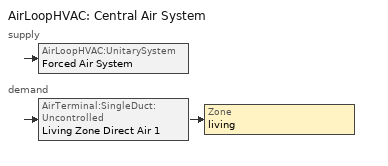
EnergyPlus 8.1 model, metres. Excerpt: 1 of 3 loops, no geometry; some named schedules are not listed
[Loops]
AirLoopHVAC 'Central Air System'
 supply: AirLoopHVAC:UnitarySystem 'Forced Air System'
 demand: AirTerminal:SingleDuct:Uncontrolled 'Living Zone Direct Air 1' > Zone 'living'
[ZoneControl:Thermostat]
living Thermostat: Zone or ZoneList=living; Control Type Schedule=living Thermostat Schedule; Control Object Type 1=ThermostatSetpoint:DualSetpoint; Control Name 1=Living Zone Temperature SP
[ThermostatSetpoint:DualSetpoint]
Living Zone Temperature SP: Heating Setpoint Temperature Schedule=HeatingSetPoint; Cooling Setpoint Temperature Schedule=CoolingSetPoint
[AirTerminal:SingleDuct:Uncontrolled]
Living Zone Direct Air 1: Availability Schedule=Always On Discrete; Maximum Air Flow Rate {m3/s}=AutoSize
[Zone equipment]
living: Living Zone Direct Air 1
[Sizing:Zone]
living: Zone Cooling Design Supply Air Temperature Input Method=SupplyAirTemperature; Zone Cooling Design Supply Air Temperature {C}=14; Zone Heating Design Supply Air Temperature Input Method=SupplyAirTemperature; Zone Heating Design Supply Air Temperature {C}=40; Zone Cooling Design Supply Air Humidity Ratio {kgWater/kgDryAir}=0.0085; Zone Heating Design Supply Air Humidity Ratio {kgWater/kgDryAir}=0.008; Design Specification Outdoor Air Object=Design Specification Outdoor Air 1; Cooling Design Air Flow Method=DesignDay; Cooling Design Air Flow Rate {m3/s}=0; Cooling Minimum Air Flow per Zone Floor Area {m3/s-m2}=0.000762; Cooling Minimum Air Flow {m3/s}=0; Cooling Minimum Air Flow Fraction=0; Heating Design Air Flow Method=DesignDay; Heating Design Air Flow Rate {m3/s}=0; Heating Maximum Air Flow per Zone Floor Area {m3/s-m2}=0.002032; Heating Maximum Air Flow {m3/s}=0.141576; Heating Maximum Air Flow Fraction=0.3; Design Specification Zone Air Distribution Object=living Design Spec Zone Air Dist
[DesignSpecification:ZoneAirDistribution]
living Design Spec Zone Air Dist: Zone Air Distribution Effectiveness in Cooling Mode=1; Zone Air Distribution Effectiveness in Heating Mode=1
[DesignSpecification:OutdoorAir]
Design Specification Outdoor Air 1: Outdoor Air Method=Sum; Outdoor Air Flow per Person {m3/s-person}=0; Outdoor Air Flow per Zone Floor Area {m3/s-m2}=0; Outdoor Air Flow per Zone {m3/s}=0; Outdoor Air Flow Air Changes per Hour {1/hr}=0
[AirLoopHVAC]
Central Air System: Design Supply Air Flow Rate {m3/s}=AutoSize
[Sizing:System]
Central Air System: Type of Load to Size On=Sensible; Design Outdoor Air Flow Rate {m3/s}=Autosize; Minimum System Air Flow Ratio=0.3; Preheat Design Temperature {C}=7; Preheat Design Humidity Ratio {kgWater/kgDryAir}=0.008; Precool Design Temperature {C}=12.8; Precool Design Humidity Ratio {kgWater/kgDryAir}=0.008; Central Cooling Design Supply Air Temperature {C}=12.8; Central Heating Design Supply Air Temperature {C}=16.7; Sizing Option=NonCoincident; 100% Outdoor Air in Cooling=Yes; 100% Outdoor Air in Heating=Yes; Central Cooling Design Supply Air Humidity Ratio {kgWater/kgDryAir}=0.0085; Central Heating Design Supply Air Humidity Ratio {kgWater/kgDryAir}=0.008; Cooling Design Air Flow Method=DesignDay; Cooling Design Air Flow Rate {m3/s}=0; Heating Design Air Flow Method=DesignDay; Heating Design Air Flow Rate {m3/s}=0; System Outdoor Air Method=ZoneSum
[AvailabilityManager:Scheduled]
Central Air System Availability Manager: Schedule=Always On Discrete
[AirLoopHVAC:UnitarySystem]
Forced Air System: Control Type=Load; Controlling Zone or Thermostat Location=living; Dehumidification Control Type=None; Availability Schedule=Always On Discrete; Supply Fan=Supply Fan; Fan Placement=BlowThrough; Supply Air Fan Operating Mode Schedule=SupplyFanOperation 1; Heating Coil=Furnace Heating Coil 1; DX Heating Coil Sizing Ratio=1; Cooling Coil=DX Cooling Coil; Use DOAS DX Cooling Coil=No; DOAS DX Cooling Coil Leaving Minimum Air Temperature {C}=2; Latent Load Control=SensibleOnlyLoadControl; Supply Air Flow Rate Method During Cooling Operation=SupplyAirFlowRate; Supply Air Flow Rate During Cooling Operation {m3/s}=Autosize; Supply Air Flow Rate Method During Heating Operation=SupplyAirFlowRate; Supply Air Flow Rate During Heating Operation {m3/s}=Autosize; Supply Air Flow Rate Method When No Cooling or Heating is Required=SupplyAirFlowRate; Supply Air Flow Rate When No Cooling or Heating is Required {m3/s}=0; Maximum Supply Air Temperature {C}=80; Maximum Outdoor Dry-Bulb Temperature for Supplemental Heater Operation {C}=21; Maximum Cycling Rate {cycles/hr}=2.5; Heat Pump Time Constant {s}=60; Fraction of On-Cycle Power Use=0.01; Heat Pump Fan Delay Time {s}=60; Ancilliary On-Cycle Electric Power {W}=0; Ancilliary Off-Cycle Electric Power {W}=0
[Fan:OnOff]
Supply Fan: Availability Schedule=SupplyFanAvailability 1; Fan Total Efficiency=0.117562; Pressure Rise {Pa}=124.55; Maximum Flow Rate {m3/s}=Autosize; Motor Efficiency=1; Motor In Airstream Fraction=1; Fan Power Ratio Function of Speed Ratio Curve=Fan On Off Power Curve; Fan Efficiency Ratio Function of Speed Ratio Curve=Fan On Off Efficiency Curve
[Coil:Heating:Gas]
Furnace Heating Coil 1: Availability Schedule=HeatingSeasonSchedule; Gas Burner Efficiency=0.78; Nominal Capacity {W}=14653.6; Parasitic Electric Load {W}=0; Parasitic Gas Load {W}=0
[Coil:Cooling:DX:SingleSpeed]
DX Cooling Coil: Availability Schedule=CoolingSeasonSchedule; Gross Rated Total Cooling Capacity {W}=5275.28; Gross Rated Sensible Heat Ratio=0.740403; Gross Rated Cooling COP {W/W}=3.95054; Rated Air Flow Rate {m3/s}=0.273328; Rated Evaporator Fan Power Per Volume Flow Rate {W/(m3/s)}=1059.44; Total Cooling Capacity Function of Temperature Curve=Cool-Cap-fT; Total Cooling Capacity Function of Flow Fraction Curve=Cool-CAP-fFF; Energy Input Ratio Function of Temperature Curve=Cool-EIR-fT; Energy Input Ratio Function of Flow Fraction Curve=Cool-EIR-fFF; Part Load Fraction Correlation Curve=Cool-PLF-fPLR; Nominal Time for Condensate Removal to Begin {s}=1000; Ratio of Initial Moisture Evaporation Rate and Steady State Latent Capacity=1.5; Maximum Cycling Rate {cycles/hr}=3; Latent Capacity Time Constant {s}=45; Condenser Type=AirCooled; Evaporative Condenser Effectiveness=0; Crankcase Heater Capacity {W}=0; Maximum Outdoor Dry-Bulb Temperature for Crankcase Heater Operation {C}=12.7778; Basin Heater Capacity {W/K}=0; Basin Heater Setpoint Temperature {C}=10
[SetpointManager:SingleZone:Reheat]
Setpoint Manager Single Zone Reheat 1: Control Variable=Temperature; Minimum Supply Air Temperature {C}=-99; Maximum Supply Air Temperature {C}=99; Control Zone=living
[EnergyManagementSystem:Sensor]
Name | Output:Variable or Output:Meter Index Key | Output:Variable or Output:Meter
Tout | living | Zone Outdoor Air Drybulb Temperature
Hout |  | Site Outdoor Air Enthalpy
Pbar |  | Site Outdoor Air Barometric Pressure
Tin | living | Zone Mean Air Temperature
TWin | living | Zone Mean Air Humidity Ratio
Wout |  | Site Outdoor Air Humidity Ratio
Vwind |  | Site Wind Speed
WH_sch | AlwaysOn | Schedule Value
Range_sch | RangeHood | Schedule Value
Bath_sch | BathExhaust | Schedule Value
Clothes_dryer_sch | ClothesDryerExhaust | Schedule Value
NVAvail | NatVent | Schedule Value
NVSP | NatVentTemp | Schedule Value
[EnergyManagementSystem:Actuator] Actuated Component Control Type=Air Exchange Flow Rate
Name | Actuated Component Unique | Actuated Component Type
NatVentFlow | Natural Ventilation | Zone Ventilation
InfilFlow | Living Infiltration | Zone Infiltration
[EnergyManagementSystem:Program]
InfiltrationProgram: Set Tdiff = Tin - Tout; Set DeltaT = @Abs Tdiff; Set c = 0.09485194497511452; Set Cs = 0.0740215631280975; Set Cw = 0.1389557645325918; Set n = 0.67; Set sft = 0.5039400176751998; Set Qn = (((c*Cs*(DeltaT^n))^2)+(((c*Cw)*((sft*Vwind)^(2*n)))^2))^0.5; Set Tdiff = Tin - Tout; Set DeltaT = @Abs Tdiff; Set QWH = WH_sch*0.026901004262400004; Set Qrange = Range_sch*0.04719474432000001; Set Qdryer = Clothes_dryer_sch*0.04719474432000001; Set Qbath = Bath_sch*0.04719474432000001; Set QhpwhOut = 0; Set QhpwhIn = 0; Set QductsOut = DuctLeakExhaustFanEquivalent; Set QductsIn = DuctLeakSupplyFanEquivalent; Set Qout = Qrange+Qbath+Qdryer+QhpwhOut+QductsOut; Set Qin = QWH+QhpwhIn+QductsIn; Set Qu = @Abs (Qout - Qin); Set Qb = QWH + @Min Qout Qin; Set faneff_wh = 0.4719474432000001; Set WholeHouseFanPowerOverride= (QWH*300)/faneff_wh; Set faneff_sp = 0.4719474432000001; Set RangeHoodFanPowerOverride = (Qrange*300)/faneff_sp; Set BathExhaustFanPowerOverride = (Qbath*300)/faneff_sp; Set Infilflow = ((Qu^2) + (Qn^2))^0.5; Set Q_acctd_for_elsewhere = QhpwhOut + QhpwhIn + QductsOut + QductsIn; Set InfMechVent = Qb + Infilflow - Q_acctd_for_elsewhere
LocalWindSpeedProgram: Set VwindL = Vwind*0.5599333529724442
NaturalVentilationProgram: Set Tdiff = Tin - Tout; Set DeltaT = @Abs Tdiff; Set Phiout = @RhFnTdbWPb Tout Wout Pbar; Set Hin = @HFnTdbRhPb Tin Phiin Pbar; Set NVArea = 12802.782136319998; Set Cs = 0.00017926040778923255; Set Cw = 0.0002821728237938674; Set MaxNV = 3.3980215910400005; Set MaxHR = 0.0115; Set MaxRH = 0.7; Set SGNV = (NVAvail*NVArea)*((((Cs*DeltaT)+(Cw*(Vwind^2)))^0.5)/1000); If Wout < MaxHR && Phiout < MaxRH && Tin > NVSP; Set NVadj1 = (Tin - NVSP)/(Tin - Tout); Set NVadj2 = @Min NVadj1 1; Set NVadj3 = @Max NVadj2 0; Set NVadj = SGNV*NVadj3; Set NatVentFlow = @Min NVadj MaxNV; Else; Set NatVentFlow = 0; EndIf
[EnergyManagementSystem:OutputVariable] Type of Data in Variable=Averaged; Update Frequency=ZoneTimestep; Units=m3/s
Name | EMS Variable | EMS Program or Subroutine
Zone Infil/MechVent Flow Rate | InfMechVent | InfiltrationProgram
Whole House Fan Vent Flow Rate | QWH | InfiltrationProgram
Range Hood Fan Vent Flow Rate | Qrange | InfiltrationProgram
Bath Exhaust Fan Vent Flow Rate | Qbath | InfiltrationProgram
Clothes Dryer Exhaust Fan Vent Flow Rate | Qdryer | InfiltrationProgram
Local Wind Speed | VwindL | LocalWindSpeedProgram
Zone Natural Ventilation Flow Rate | NatVentFlow | NaturalVentilationProgram
[EnergyManagementSystem:ProgramCallingManager]
AirflowCalculator: BeginTimestepBeforePredictor; InfiltrationProgram; NaturalVentilationProgram; LocalWindSpeedProgram
[Schedule:Compact]
living Thermostat Schedule: Through: 12/31, For: AllDays, Until: 24:00, 4
[Schedule:Day:Interval]
HeatingSetPointSchedule01d; HeatingSetPointSchedule02d; HeatingSetPointSchedule03d; HeatingSetPointSchedule04d; HeatingSetPointSchedule05d; HeatingSetPointSchedule06d; HeatingSetPointSchedule07d; HeatingSetPointSchedule09d; HeatingSetPointSchedule10d; HeatingSetPointSchedule11d; HeatingSetPointSchedule12d; HeatingSetPointScheduleSummer; HeatingSetPointScheduleWinter: No, 01:00, 21.6667, 02:00, 21.6667, 03:00, 21.6667, 04:00, 21.6667, 05:00, 21.6667, 06:00, 21.6667, 07:00, 21.6667, 08:00, 21.6667, 09:00, 21.6667, 10:00, 21.6667, 11:00, 21.6667, 12:00, 21.6667, 13:00, 21.6667, 14:00, 21.6667, 15:00, 21.6667, 16:00, 21.6667, 17:00, 21.6667, 18:00, 21.6667, 19:00, 21.6667, 20:00, 21.6667, 21:00, 21.6667, 22:00, 21.6667, 23:00, 21.6667, 24:00, 21.6667
HeatingSetPointSchedule08d: No, 01:00, -1000, 02:00, -1000, 03:00, -1000, 04:00, -1000, 05:00, -1000, 06:00, -1000, 07:00, -1000, 08:00, -1000, 09:00, -1000, 10:00, -1000, 11:00, -1000, 12:00, -1000, 13:00, -1000, 14:00, -1000, 15:00, -1000, 16:00, -1000, 17:00, -1000, 18:00, -1000, 19:00, -1000, 20:00, -1000, 21:00, -1000, 22:00, -1000, 23:00, -1000, 24:00, -1000
Schedule Day 214; Schedule Day 215; Schedule Day 212; Schedule Day 213: No, 24:00, 0
CoolingSetPointSchedule01d; CoolingSetPointSchedule02d; CoolingSetPointSchedule03d; CoolingSetPointSchedule04d; CoolingSetPointSchedule05d; CoolingSetPointSchedule10d; CoolingSetPointSchedule11d; CoolingSetPointSchedule12d: No, 01:00, 1000, 02:00, 1000, 03:00, 1000, 04:00, 1000, 05:00, 1000, 06:00, 1000, 07:00, 1000, 08:00, 1000, 09:00, 1000, 10:00, 1000, 11:00, 1000, 12:00, 1000, 13:00, 1000, 14:00, 1000, 15:00, 1000, 16:00, 1000, 17:00, 1000, 18:00, 1000, 19:00, 1000, 20:00, 1000, 21:00, 1000, 22:00, 1000, 23:00, 1000, 24:00, 1000
CoolingSetPointSchedule06d; CoolingSetPointSchedule07d; CoolingSetPointSchedule08d; CoolingSetPointSchedule09d; CoolingSetPointScheduleSummer; CoolingSetPointScheduleWinter: No, 01:00, 24.4444, 02:00, 24.4444, 03:00, 24.4444, 04:00, 24.4444, 05:00, 24.4444, 06:00, 24.4444, 07:00, 24.4444, 08:00, 24.4444, 09:00, 24.4444, 10:00, 24.4444, 11:00, 24.4444, 12:00, 24.4444, 13:00, 24.4444, 14:00, 24.4444, 15:00, 24.4444, 16:00, 24.4444, 17:00, 24.4444, 18:00, 24.4444, 19:00, 24.4444, 20:00, 24.4444, 21:00, 24.4444, 22:00, 24.4444, 23:00, 24.4444, 24:00, 24.4444
CoolingSeasonSchedule01d; CoolingSeasonSchedule02d; CoolingSeasonSchedule03d; CoolingSeasonSchedule04d; CoolingSeasonSchedule05d; CoolingSeasonSchedule10d; CoolingSeasonSchedule11d; CoolingSeasonSchedule12d; CoolingSeasonScheduleWinter; HeatingSeasonSchedule08d: No, 01:00, 0, 02:00, 0, 03:00, 0, 04:00, 0, 05:00, 0, 06:00, 0, 07:00, 0, 08:00, 0, 09:00, 0, 10:00, 0, 11:00, 0, 12:00, 0, 13:00, 0, 14:00, 0, 15:00, 0, 16:00, 0, 17:00, 0, 18:00, 0, 19:00, 0, 20:00, 0, 21:00, 0, 22:00, 0, 23:00, 0, 24:00, 0
CoolingSeasonSchedule06d; CoolingSeasonSchedule07d; CoolingSeasonSchedule08d; CoolingSeasonSchedule09d; CoolingSeasonScheduleSummer; HeatingSeasonSchedule01d; HeatingSeasonSchedule02d; HeatingSeasonSchedule03d; HeatingSeasonSchedule04d; HeatingSeasonSchedule05d; HeatingSeasonSchedule06d; HeatingSeasonSchedule07d; HeatingSeasonSchedule09d; HeatingSeasonSchedule10d; HeatingSeasonSchedule11d; HeatingSeasonSchedule12d; HeatingSeasonScheduleSummer; HeatingSeasonScheduleWinter: No, 01:00, 1, 02:00, 1, 03:00, 1, 04:00, 1, 05:00, 1, 06:00, 1, 07:00, 1, 08:00, 1, 09:00, 1, 10:00, 1, 11:00, 1, 12:00, 1, 13:00, 1, 14:00, 1, 15:00, 1, 16:00, 1, 17:00, 1, 18:00, 1, 19:00, 1, 20:00, 1, 21:00, 1, 22:00, 1, 23:00, 1, 24:00, 1
[Schedule:Week:Daily]
Schedule:Week:Daily {c016dafd-a70f-4573-b52d-7df41000d4ab}: HeatingSetPointSchedule01d, HeatingSetPointSchedule01d, HeatingSetPointSchedule01d, HeatingSetPointSchedule01d, HeatingSetPointSchedule01d, HeatingSetPointSchedule01d, HeatingSetPointSchedule01d, Schedule Day 214, HeatingSetPointScheduleSummer, HeatingSetPointScheduleWinter, Schedule Day 214, Schedule Day 214
Schedule:Week:Daily {2252a170-c6c9-49d1-af8b-029758263624}: HeatingSetPointSchedule01d, HeatingSetPointSchedule01d, HeatingSetPointSchedule01d, HeatingSetPointSchedule02d, HeatingSetPointSchedule02d, HeatingSetPointSchedule02d, HeatingSetPointSchedule02d, Schedule Day 214, HeatingSetPointScheduleSummer, HeatingSetPointScheduleWinter, Schedule Day 214, Schedule Day 214
Schedule:Week:Daily {397c413b-d8da-4050-b058-ce4b36eece34}: HeatingSetPointSchedule02d, HeatingSetPointSchedule02d, HeatingSetPointSchedule02d, HeatingSetPointSchedule02d, HeatingSetPointSchedule02d, HeatingSetPointSchedule02d, HeatingSetPointSchedule02d, Schedule Day 214, HeatingSetPointScheduleSummer, HeatingSetPointScheduleWinter, Schedule Day 214, Schedule Day 214
Schedule:Week:Daily {83b782bf-662b-4e77-a6c0-6bbc4a43caee}: HeatingSetPointSchedule02d, HeatingSetPointSchedule02d, HeatingSetPointSchedule02d, HeatingSetPointSchedule03d, HeatingSetPointSchedule03d, HeatingSetPointSchedule03d, HeatingSetPointSchedule03d, Schedule Day 214, HeatingSetPointScheduleSummer, HeatingSetPointScheduleWinter, Schedule Day 214, Schedule Day 214
Schedule:Week:Daily {4bc200de-f19e-4f74-a14f-22c7f6da088f}: HeatingSetPointSchedule03d, HeatingSetPointSchedule03d, HeatingSetPointSchedule03d, HeatingSetPointSchedule03d, HeatingSetPointSchedule03d, HeatingSetPointSchedule03d, HeatingSetPointSchedule03d, Schedule Day 214, HeatingSetPointScheduleSummer, HeatingSetPointScheduleWinter, Schedule Day 214, Schedule Day 214
Schedule:Week:Daily {1ef13940-1d96-4af2-925d-36a834e94066}: HeatingSetPointSchedule03d, HeatingSetPointSchedule03d, HeatingSetPointSchedule03d, HeatingSetPointSchedule03d, HeatingSetPointSchedule03d, HeatingSetPointSchedule03d, HeatingSetPointSchedule04d, Schedule Day 214, HeatingSetPointScheduleSummer, HeatingSetPointScheduleWinter, Schedule Day 214, Schedule Day 214
Schedule:Week:Daily {593d8747-83b9-4aac-9444-f4b991e29900}: HeatingSetPointSchedule04d, HeatingSetPointSchedule04d, HeatingSetPointSchedule04d, HeatingSetPointSchedule04d, HeatingSetPointSchedule04d, HeatingSetPointSchedule04d, HeatingSetPointSchedule04d, Schedule Day 214, HeatingSetPointScheduleSummer, HeatingSetPointScheduleWinter, Schedule Day 214, Schedule Day 214
Schedule:Week:Daily {a8cbc29a-d60f-4d1d-926d-8bfdd28d7f38}: HeatingSetPointSchedule04d, HeatingSetPointSchedule05d, HeatingSetPointSchedule05d, HeatingSetPointSchedule05d, HeatingSetPointSchedule05d, HeatingSetPointSchedule05d, HeatingSetPointSchedule05d, Schedule Day 214, HeatingSetPointScheduleSummer, HeatingSetPointScheduleWinter, Schedule Day 214, Schedule Day 214
Schedule:Week:Daily {8a61c863-3369-4584-81df-eda3d6c813ed}: HeatingSetPointSchedule05d, HeatingSetPointSchedule05d, HeatingSetPointSchedule05d, HeatingSetPointSchedule05d, HeatingSetPointSchedule05d, HeatingSetPointSchedule05d, HeatingSetPointSchedule05d, Schedule Day 214, HeatingSetPointScheduleSummer, HeatingSetPointScheduleWinter, Schedule Day 214, Schedule Day 214
Schedule:Week:Daily {e4dbdb33-4737-44dd-956c-8e734c23acc9}: HeatingSetPointSchedule05d, HeatingSetPointSchedule05d, HeatingSetPointSchedule05d, HeatingSetPointSchedule05d, HeatingSetPointSchedule06d, HeatingSetPointSchedule06d, HeatingSetPointSchedule06d, Schedule Day 214, HeatingSetPointScheduleSummer, HeatingSetPointScheduleWinter, Schedule Day 214, Schedule Day 214
Schedule:Week:Daily {97aac93c-9f6d-4e7f-b250-2f42f454220d}: HeatingSetPointSchedule06d, HeatingSetPointSchedule06d, HeatingSetPointSchedule06d, HeatingSetPointSchedule06d, HeatingSetPointSchedule06d, HeatingSetPointSchedule06d, HeatingSetPointSchedule06d, Schedule Day 214, HeatingSetPointScheduleSummer, HeatingSetPointScheduleWinter, Schedule Day 214, Schedule Day 214
Schedule:Week:Daily {eed13747-ff15-46af-b7b4-f56a02c89772}: HeatingSetPointSchedule06d, HeatingSetPointSchedule06d, HeatingSetPointSchedule06d, HeatingSetPointSchedule06d, HeatingSetPointSchedule06d, HeatingSetPointSchedule06d, HeatingSetPointSchedule07d, Schedule Day 214, HeatingSetPointScheduleSummer, HeatingSetPointScheduleWinter, Schedule Day 214, Schedule Day 214
Schedule:Week:Daily {7e5ebacc-0967-4724-8564-98ee06ef206b}: HeatingSetPointSchedule07d, HeatingSetPointSchedule07d, HeatingSetPointSchedule07d, HeatingSetPointSchedule07d, HeatingSetPointSchedule07d, HeatingSetPointSchedule07d, HeatingSetPointSchedule07d, Schedule Day 214, HeatingSetPointScheduleSummer, HeatingSetPointScheduleWinter, Schedule Day 214, Schedule Day 214
Schedule:Week:Daily {fb625b55-6ce1-4aee-9728-06dfe66db40b}: HeatingSetPointSchedule07d, HeatingSetPointSchedule07d, HeatingSetPointSchedule08d, HeatingSetPointSchedule08d, HeatingSetPointSchedule08d, HeatingSetPointSchedule08d, HeatingSetPointSchedule08d, Schedule Day 214, HeatingSetPointScheduleSummer, HeatingSetPointScheduleWinter, Schedule Day 214, Schedule Day 214
Schedule:Week:Daily {0d31de0d-3518-4276-a408-73e0c2b103ed}: HeatingSetPointSchedule08d, HeatingSetPointSchedule08d, HeatingSetPointSchedule08d, HeatingSetPointSchedule08d, HeatingSetPointSchedule08d, HeatingSetPointSchedule08d, HeatingSetPointSchedule08d, Schedule Day 214, HeatingSetPointScheduleSummer, HeatingSetPointScheduleWinter, Schedule Day 214, Schedule Day 214
Schedule:Week:Daily {17056871-7b97-4e8e-a9db-2dc8b9f09e24}: HeatingSetPointSchedule08d, HeatingSetPointSchedule08d, HeatingSetPointSchedule08d, HeatingSetPointSchedule08d, HeatingSetPointSchedule08d, HeatingSetPointSchedule09d, HeatingSetPointSchedule09d, Schedule Day 214, HeatingSetPointScheduleSummer, HeatingSetPointScheduleWinter, Schedule Day 214, Schedule Day 214
Schedule:Week:Daily {79459a03-47fd-4e3d-951d-e30f8a5283c5}: HeatingSetPointSchedule09d, HeatingSetPointSchedule09d, HeatingSetPointSchedule09d, HeatingSetPointSchedule09d, HeatingSetPointSchedule09d, HeatingSetPointSchedule09d, HeatingSetPointSchedule09d, Schedule Day 214, HeatingSetPointScheduleSummer, HeatingSetPointScheduleWinter, Schedule Day 214, Schedule Day 214
Schedule:Week:Daily {3a752fb5-cd16-4809-8f09-2f9096d3e5b1}: HeatingSetPointSchedule10d, HeatingSetPointSchedule10d, HeatingSetPointSchedule10d, HeatingSetPointSchedule10d, HeatingSetPointSchedule10d, HeatingSetPointSchedule10d, HeatingSetPointSchedule10d, Schedule Day 214, HeatingSetPointScheduleSummer, HeatingSetPointScheduleWinter, Schedule Day 214, Schedule Day 214
Schedule:Week:Daily {8cf5b444-3aef-4f64-90f2-02e3e59e38d1}: HeatingSetPointSchedule10d, HeatingSetPointSchedule10d, HeatingSetPointSchedule10d, HeatingSetPointSchedule11d, HeatingSetPointSchedule11d, HeatingSetPointSchedule11d, HeatingSetPointSchedule11d, Schedule Day 214, HeatingSetPointScheduleSummer, HeatingSetPointScheduleWinter, Schedule Day 214, Schedule Day 214
Schedule:Week:Daily {0c0a81c9-a35f-43d9-9cb3-c4b4013fa1d0}: HeatingSetPointSchedule11d, HeatingSetPointSchedule11d, HeatingSetPointSchedule11d, HeatingSetPointSchedule11d, HeatingSetPointSchedule11d, HeatingSetPointSchedule11d, HeatingSetPointSchedule11d, Schedule Day 214, HeatingSetPointScheduleSummer, HeatingSetPointScheduleWinter, Schedule Day 214, Schedule Day 214
Schedule:Week:Daily {bfb6f872-6eda-48e4-a0b1-69efda92b6fb}: HeatingSetPointSchedule11d, HeatingSetPointSchedule11d, HeatingSetPointSchedule11d, HeatingSetPointSchedule11d, HeatingSetPointSchedule11d, HeatingSetPointSchedule12d, HeatingSetPointSchedule12d, Schedule Day 214, HeatingSetPointScheduleSummer, HeatingSetPointScheduleWinter, Schedule Day 214, Schedule Day 214
Schedule:Week:Daily {32444e0e-99c0-4756-a304-adefb370762f}: HeatingSetPointSchedule12d, HeatingSetPointSchedule12d, HeatingSetPointSchedule12d, HeatingSetPointSchedule12d, HeatingSetPointSchedule12d, HeatingSetPointSchedule12d, HeatingSetPointSchedule12d, Schedule Day 214, HeatingSetPointScheduleSummer, HeatingSetPointScheduleWinter, Schedule Day 214, Schedule Day 214
Schedule:Week:Daily {c2704b9c-1978-4557-aba2-77bb724ab918}: CoolingSetPointSchedule01d, CoolingSetPointSchedule01d, CoolingSetPointSchedule01d, CoolingSetPointSchedule01d, CoolingSetPointSchedule01d, CoolingSetPointSchedule01d, CoolingSetPointSchedule01d, Schedule Day 215, CoolingSetPointScheduleSummer, CoolingSetPointScheduleWinter, Schedule Day 215, Schedule Day 215
Schedule:Week:Daily {a9b72102-11ec-405e-8c10-188ef43b9934}: CoolingSetPointSchedule01d, CoolingSetPointSchedule01d, CoolingSetPointSchedule01d, CoolingSetPointSchedule02d, CoolingSetPointSchedule02d, CoolingSetPointSchedule02d, CoolingSetPointSchedule02d, Schedule Day 215, CoolingSetPointScheduleSummer, CoolingSetPointScheduleWinter, Schedule Day 215, Schedule Day 215
Schedule:Week:Daily {d81de3b9-f55d-49cd-92b1-5ddb9d6fc441}: CoolingSetPointSchedule02d, CoolingSetPointSchedule02d, CoolingSetPointSchedule02d, CoolingSetPointSchedule02d, CoolingSetPointSchedule02d, CoolingSetPointSchedule02d, CoolingSetPointSchedule02d, Schedule Day 215, CoolingSetPointScheduleSummer, CoolingSetPointScheduleWinter, Schedule Day 215, Schedule Day 215
Schedule:Week:Daily {535fa9c4-3c1b-4224-a8d8-f564d9b6d1ca}: CoolingSetPointSchedule02d, CoolingSetPointSchedule02d, CoolingSetPointSchedule02d, CoolingSetPointSchedule03d, CoolingSetPointSchedule03d, CoolingSetPointSchedule03d, CoolingSetPointSchedule03d, Schedule Day 215, CoolingSetPointScheduleSummer, CoolingSetPointScheduleWinter, Schedule Day 215, Schedule Day 215
Schedule:Week:Daily {cd455d0a-6ce5-490d-805c-4d636771da51}: CoolingSetPointSchedule03d, CoolingSetPointSchedule03d, CoolingSetPointSchedule03d, CoolingSetPointSchedule03d, CoolingSetPointSchedule03d, CoolingSetPointSchedule03d, CoolingSetPointSchedule03d, Schedule Day 215, CoolingSetPointScheduleSummer, CoolingSetPointScheduleWinter, Schedule Day 215, Schedule Day 215
Schedule:Week:Daily {1c66af13-4fc8-4f32-83dd-9663834079e2}: CoolingSetPointSchedule03d, CoolingSetPointSchedule03d, CoolingSetPointSchedule03d, CoolingSetPointSchedule03d, CoolingSetPointSchedule03d, CoolingSetPointSchedule03d, CoolingSetPointSchedule04d, Schedule Day 215, CoolingSetPointScheduleSummer, CoolingSetPointScheduleWinter, Schedule Day 215, Schedule Day 215
Schedule:Week:Daily {ac067cfb-2b83-49b9-a7b2-b06c265a4560}: CoolingSetPointSchedule04d, CoolingSetPointSchedule04d, CoolingSetPointSchedule04d, CoolingSetPointSchedule04d, CoolingSetPointSchedule04d, CoolingSetPointSchedule04d, CoolingSetPointSchedule04d, Schedule Day 215, CoolingSetPointScheduleSummer, CoolingSetPointScheduleWinter, Schedule Day 215, Schedule Day 215
Schedule:Week:Daily {f5762994-70cc-4675-87e0-a23eb0e14262}: CoolingSetPointSchedule04d, CoolingSetPointSchedule05d, CoolingSetPointSchedule05d, CoolingSetPointSchedule05d, CoolingSetPointSchedule05d, CoolingSetPointSchedule05d, CoolingSetPointSchedule05d, Schedule Day 215, CoolingSetPointScheduleSummer, CoolingSetPointScheduleWinter, Schedule Day 215, Schedule Day 215
Schedule:Week:Daily {c635bc2a-0cc1-4ee3-adcc-b4d515df8cfb}: CoolingSetPointSchedule05d, CoolingSetPointSchedule05d, CoolingSetPointSchedule05d, CoolingSetPointSchedule05d, CoolingSetPointSchedule05d, CoolingSetPointSchedule05d, CoolingSetPointSchedule05d, Schedule Day 215, CoolingSetPointScheduleSummer, CoolingSetPointScheduleWinter, Schedule Day 215, Schedule Day 215
Schedule:Week:Daily {1d39acd2-1517-4e0e-8648-da8a91d08229}: CoolingSetPointSchedule05d, CoolingSetPointSchedule05d, CoolingSetPointSchedule05d, CoolingSetPointSchedule05d, CoolingSetPointSchedule06d, CoolingSetPointSchedule06d, CoolingSetPointSchedule06d, Schedule Day 215, CoolingSetPointScheduleSummer, CoolingSetPointScheduleWinter, Schedule Day 215, Schedule Day 215
Schedule:Week:Daily {217f1158-7caa-4d98-9f10-fe55a1633259}: CoolingSetPointSchedule06d, CoolingSetPointSchedule06d, CoolingSetPointSchedule06d, CoolingSetPointSchedule06d, CoolingSetPointSchedule06d, CoolingSetPointSchedule06d, CoolingSetPointSchedule06d, Schedule Day 215, CoolingSetPointScheduleSummer, CoolingSetPointScheduleWinter, Schedule Day 215, Schedule Day 215
Schedule:Week:Daily {65eb1113-c5f2-47c2-81aa-e368e5abaf56}: CoolingSetPointSchedule06d, CoolingSetPointSchedule06d, CoolingSetPointSchedule06d, CoolingSetPointSchedule06d, CoolingSetPointSchedule06d, CoolingSetPointSchedule06d, CoolingSetPointSchedule07d, Schedule Day 215, CoolingSetPointScheduleSummer, CoolingSetPointScheduleWinter, Schedule Day 215, Schedule Day 215
Schedule:Week:Daily {8879ad23-5cbb-4766-a861-8f3f1cd6b584}: CoolingSetPointSchedule07d, CoolingSetPointSchedule07d, CoolingSetPointSchedule07d, CoolingSetPointSchedule07d, CoolingSetPointSchedule07d, CoolingSetPointSchedule07d, CoolingSetPointSchedule07d, Schedule Day 215, CoolingSetPointScheduleSummer, CoolingSetPointScheduleWinter, Schedule Day 215, Schedule Day 215
Schedule:Week:Daily {52bfac39-d8ec-408b-9730-995e68614700}: CoolingSetPointSchedule07d, CoolingSetPointSchedule07d, CoolingSetPointSchedule08d, CoolingSetPointSchedule08d, CoolingSetPointSchedule08d, CoolingSetPointSchedule08d, CoolingSetPointSchedule08d, Schedule Day 215, CoolingSetPointScheduleSummer, CoolingSetPointScheduleWinter, Schedule Day 215, Schedule Day 215
Schedule:Week:Daily {5702bd31-8e1d-4259-a42c-d369b7bbe634}: CoolingSetPointSchedule08d, CoolingSetPointSchedule08d, CoolingSetPointSchedule08d, CoolingSetPointSchedule08d, CoolingSetPointSchedule08d, CoolingSetPointSchedule08d, CoolingSetPointSchedule08d, Schedule Day 215, CoolingSetPointScheduleSummer, CoolingSetPointScheduleWinter, Schedule Day 215, Schedule Day 215
Schedule:Week:Daily {facf19ff-e0fb-410b-9161-0b0eae577f8f}: CoolingSetPointSchedule08d, CoolingSetPointSchedule08d, CoolingSetPointSchedule08d, CoolingSetPointSchedule08d, CoolingSetPointSchedule08d, CoolingSetPointSchedule09d, CoolingSetPointSchedule09d, Schedule Day 215, CoolingSetPointScheduleSummer, CoolingSetPointScheduleWinter, Schedule Day 215, Schedule Day 215
Schedule:Week:Daily {1be81eaa-5a43-40a2-8d4b-b2816ad32613}: CoolingSetPointSchedule09d, CoolingSetPointSchedule09d, CoolingSetPointSchedule09d, CoolingSetPointSchedule09d, CoolingSetPointSchedule09d, CoolingSetPointSchedule09d, CoolingSetPointSchedule09d, Schedule Day 215, CoolingSetPointScheduleSummer, CoolingSetPointScheduleWinter, Schedule Day 215, Schedule Day 215
Schedule:Week:Daily {0117c332-2cdf-4850-b186-2cc265bf1c41}: CoolingSetPointSchedule10d, CoolingSetPointSchedule10d, CoolingSetPointSchedule10d, CoolingSetPointSchedule10d, CoolingSetPointSchedule10d, CoolingSetPointSchedule10d, CoolingSetPointSchedule10d, Schedule Day 215, CoolingSetPointScheduleSummer, CoolingSetPointScheduleWinter, Schedule Day 215, Schedule Day 215
Schedule:Week:Daily {478bb0d7-afa6-4983-9815-d49fce4eda89}: CoolingSetPointSchedule10d, CoolingSetPointSchedule10d, CoolingSetPointSchedule10d, CoolingSetPointSchedule11d, CoolingSetPointSchedule11d, CoolingSetPointSchedule11d, CoolingSetPointSchedule11d, Schedule Day 215, CoolingSetPointScheduleSummer, CoolingSetPointScheduleWinter, Schedule Day 215, Schedule Day 215
Schedule:Week:Daily {8e36728f-5bd9-4048-9c1a-b43e7bb59f7f}: CoolingSetPointSchedule11d, CoolingSetPointSchedule11d, CoolingSetPointSchedule11d, CoolingSetPointSchedule11d, CoolingSetPointSchedule11d, CoolingSetPointSchedule11d, CoolingSetPointSchedule11d, Schedule Day 215, CoolingSetPointScheduleSummer, CoolingSetPointScheduleWinter, Schedule Day 215, Schedule Day 215
Schedule:Week:Daily {d58998ea-7913-4559-9da5-2a4743832f5b}: CoolingSetPointSchedule11d, CoolingSetPointSchedule11d, CoolingSetPointSchedule11d, CoolingSetPointSchedule11d, CoolingSetPointSchedule11d, CoolingSetPointSchedule12d, CoolingSetPointSchedule12d, Schedule Day 215, CoolingSetPointScheduleSummer, CoolingSetPointScheduleWinter, Schedule Day 215, Schedule Day 215
Schedule:Week:Daily {0a22c3c6-0b7c-4e1c-b61f-129f38eebfe8}: CoolingSetPointSchedule12d, CoolingSetPointSchedule12d, CoolingSetPointSchedule12d, CoolingSetPointSchedule12d, CoolingSetPointSchedule12d, CoolingSetPointSchedule12d, CoolingSetPointSchedule12d, Schedule Day 215, CoolingSetPointScheduleSummer, CoolingSetPointScheduleWinter, Schedule Day 215, Schedule Day 215
Schedule:Week:Daily {762d4cdf-6dbd-4570-b52b-8476c8a023f8}: CoolingSeasonSchedule01d, CoolingSeasonSchedule01d, CoolingSeasonSchedule01d, CoolingSeasonSchedule01d, CoolingSeasonSchedule01d, CoolingSeasonSchedule01d, CoolingSeasonSchedule01d, Schedule Day 213, CoolingSeasonScheduleSummer, CoolingSeasonScheduleWinter, Schedule Day 213, Schedule Day 213
Schedule:Week:Daily {3aa87d63-261f-4338-a2bf-fa7d3068b735}: CoolingSeasonSchedule01d, CoolingSeasonSchedule01d, CoolingSeasonSchedule01d, CoolingSeasonSchedule02d, CoolingSeasonSchedule02d, CoolingSeasonSchedule02d, CoolingSeasonSchedule02d, Schedule Day 213, CoolingSeasonScheduleSummer, CoolingSeasonScheduleWinter, Schedule Day 213, Schedule Day 213
Schedule:Week:Daily {545b39fe-e14a-434a-afd9-487cda876066}: CoolingSeasonSchedule02d, CoolingSeasonSchedule02d, CoolingSeasonSchedule02d, CoolingSeasonSchedule02d, CoolingSeasonSchedule02d, CoolingSeasonSchedule02d, CoolingSeasonSchedule02d, Schedule Day 213, CoolingSeasonScheduleSummer, CoolingSeasonScheduleWinter, Schedule Day 213, Schedule Day 213
Schedule:Week:Daily {b4112de4-f81f-4281-8bbd-306e9412bf4e}: CoolingSeasonSchedule02d, CoolingSeasonSchedule02d, CoolingSeasonSchedule02d, CoolingSeasonSchedule03d, CoolingSeasonSchedule03d, CoolingSeasonSchedule03d, CoolingSeasonSchedule03d, Schedule Day 213, CoolingSeasonScheduleSummer, CoolingSeasonScheduleWinter, Schedule Day 213, Schedule Day 213
Schedule:Week:Daily {a1d09357-71f9-4078-b642-c0813d1d0486}: CoolingSeasonSchedule03d, CoolingSeasonSchedule03d, CoolingSeasonSchedule03d, CoolingSeasonSchedule03d, CoolingSeasonSchedule03d, CoolingSeasonSchedule03d, CoolingSeasonSchedule03d, Schedule Day 213, CoolingSeasonScheduleSummer, CoolingSeasonScheduleWinter, Schedule Day 213, Schedule Day 213
Schedule:Week:Daily {949a0d47-70e9-4795-8897-7123ec1389a6}: CoolingSeasonSchedule03d, CoolingSeasonSchedule03d, CoolingSeasonSchedule03d, CoolingSeasonSchedule03d, CoolingSeasonSchedule03d, CoolingSeasonSchedule03d, CoolingSeasonSchedule04d, Schedule Day 213, CoolingSeasonScheduleSummer, CoolingSeasonScheduleWinter, Schedule Day 213, Schedule Day 213
Schedule:Week:Daily {69e5c92b-c3b6-4b36-ad5d-83b7147acbea}: CoolingSeasonSchedule04d, CoolingSeasonSchedule04d, CoolingSeasonSchedule04d, CoolingSeasonSchedule04d, CoolingSeasonSchedule04d, CoolingSeasonSchedule04d, CoolingSeasonSchedule04d, Schedule Day 213, CoolingSeasonScheduleSummer, CoolingSeasonScheduleWinter, Schedule Day 213, Schedule Day 213
Schedule:Week:Daily {0ce4e199-c7b6-4541-8f7f-deaec1e56ec3}: CoolingSeasonSchedule04d, CoolingSeasonSchedule05d, CoolingSeasonSchedule05d, CoolingSeasonSchedule05d, CoolingSeasonSchedule05d, CoolingSeasonSchedule05d, CoolingSeasonSchedule05d, Schedule Day 213, CoolingSeasonScheduleSummer, CoolingSeasonScheduleWinter, Schedule Day 213, Schedule Day 213
Schedule:Week:Daily {c885b720-bd51-4afa-b8d3-9af413f2d4ae}: CoolingSeasonSchedule05d, CoolingSeasonSchedule05d, CoolingSeasonSchedule05d, CoolingSeasonSchedule05d, CoolingSeasonSchedule05d, CoolingSeasonSchedule05d, CoolingSeasonSchedule05d, Schedule Day 213, CoolingSeasonScheduleSummer, CoolingSeasonScheduleWinter, Schedule Day 213, Schedule Day 213
Schedule:Week:Daily {663850de-4e43-433c-ac29-74dd5623c969}: CoolingSeasonSchedule05d, CoolingSeasonSchedule05d, CoolingSeasonSchedule05d, CoolingSeasonSchedule05d, CoolingSeasonSchedule06d, CoolingSeasonSchedule06d, CoolingSeasonSchedule06d, Schedule Day 213, CoolingSeasonScheduleSummer, CoolingSeasonScheduleWinter, Schedule Day 213, Schedule Day 213
Schedule:Week:Daily {6d1fb4be-970a-42ab-800c-c05f687ed5cd}: CoolingSeasonSchedule06d, CoolingSeasonSchedule06d, CoolingSeasonSchedule06d, CoolingSeasonSchedule06d, CoolingSeasonSchedule06d, CoolingSeasonSchedule06d, CoolingSeasonSchedule06d, Schedule Day 213, CoolingSeasonScheduleSummer, CoolingSeasonScheduleWinter, Schedule Day 213, Schedule Day 213
Schedule:Week:Daily {5e323c39-dc55-40dd-90ed-1057e20dc24b}: CoolingSeasonSchedule06d, CoolingSeasonSchedule06d, CoolingSeasonSchedule06d, CoolingSeasonSchedule06d, CoolingSeasonSchedule06d, CoolingSeasonSchedule06d, CoolingSeasonSchedule07d, Schedule Day 213, CoolingSeasonScheduleSummer, CoolingSeasonScheduleWinter, Schedule Day 213, Schedule Day 213
Schedule:Week:Daily {1cd3626f-3297-4046-98b2-6c84d915f922}: CoolingSeasonSchedule07d, CoolingSeasonSchedule07d, CoolingSeasonSchedule07d, CoolingSeasonSchedule07d, CoolingSeasonSchedule07d, CoolingSeasonSchedule07d, CoolingSeasonSchedule07d, Schedule Day 213, CoolingSeasonScheduleSummer, CoolingSeasonScheduleWinter, Schedule Day 213, Schedule Day 213
Schedule:Week:Daily {c21e30e4-7f4b-4c25-91ad-e730e438cd68}: CoolingSeasonSchedule07d, CoolingSeasonSchedule07d, CoolingSeasonSchedule08d, CoolingSeasonSchedule08d, CoolingSeasonSchedule08d, CoolingSeasonSchedule08d, CoolingSeasonSchedule08d, Schedule Day 213, CoolingSeasonScheduleSummer, CoolingSeasonScheduleWinter, Schedule Day 213, Schedule Day 213
Schedule:Week:Daily {b5973aff-6c5f-4c95-87e6-c509e31c98e4}: CoolingSeasonSchedule08d, CoolingSeasonSchedule08d, CoolingSeasonSchedule08d, CoolingSeasonSchedule08d, CoolingSeasonSchedule08d, CoolingSeasonSchedule08d, CoolingSeasonSchedule08d, Schedule Day 213, CoolingSeasonScheduleSummer, CoolingSeasonScheduleWinter, Schedule Day 213, Schedule Day 213
Schedule:Week:Daily {f424e18d-14f0-4b49-a876-1e4a1fcd3e71}: CoolingSeasonSchedule08d, CoolingSeasonSchedule08d, CoolingSeasonSchedule08d, CoolingSeasonSchedule08d, CoolingSeasonSchedule08d, CoolingSeasonSchedule09d, CoolingSeasonSchedule09d, Schedule Day 213, CoolingSeasonScheduleSummer, CoolingSeasonScheduleWinter, Schedule Day 213, Schedule Day 213
Schedule:Week:Daily {73a7d59b-dc63-4900-8332-93895c355080}: CoolingSeasonSchedule09d, CoolingSeasonSchedule09d, CoolingSeasonSchedule09d, CoolingSeasonSchedule09d, CoolingSeasonSchedule09d, CoolingSeasonSchedule09d, CoolingSeasonSchedule09d, Schedule Day 213, CoolingSeasonScheduleSummer, CoolingSeasonScheduleWinter, Schedule Day 213, Schedule Day 213
Schedule:Week:Daily {6403ae00-aec9-4af5-89c8-fec1026429aa}: CoolingSeasonSchedule10d, CoolingSeasonSchedule10d, CoolingSeasonSchedule10d, CoolingSeasonSchedule10d, CoolingSeasonSchedule10d, CoolingSeasonSchedule10d, CoolingSeasonSchedule10d, Schedule Day 213, CoolingSeasonScheduleSummer, CoolingSeasonScheduleWinter, Schedule Day 213, Schedule Day 213
Schedule:Week:Daily {c36f3c50-8015-4c75-b42a-63a8c88a83f8}: CoolingSeasonSchedule10d, CoolingSeasonSchedule10d, CoolingSeasonSchedule10d, CoolingSeasonSchedule11d, CoolingSeasonSchedule11d, CoolingSeasonSchedule11d, CoolingSeasonSchedule11d, Schedule Day 213, CoolingSeasonScheduleSummer, CoolingSeasonScheduleWinter, Schedule Day 213, Schedule Day 213
Schedule:Week:Daily {075be4df-2f85-4719-9774-de5825a7b661}: CoolingSeasonSchedule11d, CoolingSeasonSchedule11d, CoolingSeasonSchedule11d, CoolingSeasonSchedule11d, CoolingSeasonSchedule11d, CoolingSeasonSchedule11d, CoolingSeasonSchedule11d, Schedule Day 213, CoolingSeasonScheduleSummer, CoolingSeasonScheduleWinter, Schedule Day 213, Schedule Day 213
Schedule:Week:Daily {037f4c11-dc88-4407-99f4-353aa34c32d9}: CoolingSeasonSchedule11d, CoolingSeasonSchedule11d, CoolingSeasonSchedule11d, CoolingSeasonSchedule11d, CoolingSeasonSchedule11d, CoolingSeasonSchedule12d, CoolingSeasonSchedule12d, Schedule Day 213, CoolingSeasonScheduleSummer, CoolingSeasonScheduleWinter, Schedule Day 213, Schedule Day 213
Schedule:Week:Daily {2822807c-8e97-423a-a22c-5989d9ae7404}: CoolingSeasonSchedule12d, CoolingSeasonSchedule12d, CoolingSeasonSchedule12d, CoolingSeasonSchedule12d, CoolingSeasonSchedule12d, CoolingSeasonSchedule12d, CoolingSeasonSchedule12d, Schedule Day 213, CoolingSeasonScheduleSummer, CoolingSeasonScheduleWinter, Schedule Day 213, Schedule Day 213
Schedule:Week:Daily {69e534c6-d2e7-43c1-952b-d047fdcf33a7}: HeatingSeasonSchedule01d, HeatingSeasonSchedule01d, HeatingSeasonSchedule01d, HeatingSeasonSchedule01d, HeatingSeasonSchedule01d, HeatingSeasonSchedule01d, HeatingSeasonSchedule01d, Schedule Day 212, HeatingSeasonScheduleSummer, HeatingSeasonScheduleWinter, Schedule Day 212, Schedule Day 212
Schedule:Week:Daily {15214870-ddc2-4cdb-9e09-130c70d669cf}: HeatingSeasonSchedule01d, HeatingSeasonSchedule01d, HeatingSeasonSchedule01d, HeatingSeasonSchedule02d, HeatingSeasonSchedule02d, HeatingSeasonSchedule02d, HeatingSeasonSchedule02d, Schedule Day 212, HeatingSeasonScheduleSummer, HeatingSeasonScheduleWinter, Schedule Day 212, Schedule Day 212
Schedule:Week:Daily {35248304-b2f8-489e-85eb-422ea00adf0c}: HeatingSeasonSchedule02d, HeatingSeasonSchedule02d, HeatingSeasonSchedule02d, HeatingSeasonSchedule02d, HeatingSeasonSchedule02d, HeatingSeasonSchedule02d, HeatingSeasonSchedule02d, Schedule Day 212, HeatingSeasonScheduleSummer, HeatingSeasonScheduleWinter, Schedule Day 212, Schedule Day 212
Schedule:Week:Daily {cfcf9d2b-48f4-474a-805f-79c0d2fe860b}: HeatingSeasonSchedule02d, HeatingSeasonSchedule02d, HeatingSeasonSchedule02d, HeatingSeasonSchedule03d, HeatingSeasonSchedule03d, HeatingSeasonSchedule03d, HeatingSeasonSchedule03d, Schedule Day 212, HeatingSeasonScheduleSummer, HeatingSeasonScheduleWinter, Schedule Day 212, Schedule Day 212
Schedule:Week:Daily {ccf54514-f62f-4998-ad46-b675d2121f29}: HeatingSeasonSchedule03d, HeatingSeasonSchedule03d, HeatingSeasonSchedule03d, HeatingSeasonSchedule03d, HeatingSeasonSchedule03d, HeatingSeasonSchedule03d, HeatingSeasonSchedule03d, Schedule Day 212, HeatingSeasonScheduleSummer, HeatingSeasonScheduleWinter, Schedule Day 212, Schedule Day 212
Schedule:Week:Daily {2ed1a4bd-04ef-4121-9a18-f8d649cbc6dd}: HeatingSeasonSchedule03d, HeatingSeasonSchedule03d, HeatingSeasonSchedule03d, HeatingSeasonSchedule03d, HeatingSeasonSchedule03d, HeatingSeasonSchedule03d, HeatingSeasonSchedule04d, Schedule Day 212, HeatingSeasonScheduleSummer, HeatingSeasonScheduleWinter, Schedule Day 212, Schedule Day 212
Schedule:Week:Daily {681f5654-be89-4747-8876-49ae6b1abfb0}: HeatingSeasonSchedule04d, HeatingSeasonSchedule04d, HeatingSeasonSchedule04d, HeatingSeasonSchedule04d, HeatingSeasonSchedule04d, HeatingSeasonSchedule04d, HeatingSeasonSchedule04d, Schedule Day 212, HeatingSeasonScheduleSummer, HeatingSeasonScheduleWinter, Schedule Day 212, Schedule Day 212
Schedule:Week:Daily {3fb8868f-8da0-47c8-a40f-c1c27010fec9}: HeatingSeasonSchedule04d, HeatingSeasonSchedule05d, HeatingSeasonSchedule05d, HeatingSeasonSchedule05d, HeatingSeasonSchedule05d, HeatingSeasonSchedule05d, HeatingSeasonSchedule05d, Schedule Day 212, HeatingSeasonScheduleSummer, HeatingSeasonScheduleWinter, Schedule Day 212, Schedule Day 212
Schedule:Week:Daily {7b732e51-b578-4055-b259-ef9615d73243}: HeatingSeasonSchedule05d, HeatingSeasonSchedule05d, HeatingSeasonSchedule05d, HeatingSeasonSchedule05d, HeatingSeasonSchedule05d, HeatingSeasonSchedule05d, HeatingSeasonSchedule05d, Schedule Day 212, HeatingSeasonScheduleSummer, HeatingSeasonScheduleWinter, Schedule Day 212, Schedule Day 212
Schedule:Week:Daily {7b87b57d-d68e-46fc-94d5-3be36914b196}: HeatingSeasonSchedule05d, HeatingSeasonSchedule05d, HeatingSeasonSchedule05d, HeatingSeasonSchedule05d, HeatingSeasonSchedule06d, HeatingSeasonSchedule06d, HeatingSeasonSchedule06d, Schedule Day 212, HeatingSeasonScheduleSummer, HeatingSeasonScheduleWinter, Schedule Day 212, Schedule Day 212
Schedule:Week:Daily {b012a8d4-15b7-4853-a57b-da167e943448}: HeatingSeasonSchedule06d, HeatingSeasonSchedule06d, HeatingSeasonSchedule06d, HeatingSeasonSchedule06d, HeatingSeasonSchedule06d, HeatingSeasonSchedule06d, HeatingSeasonSchedule06d, Schedule Day 212, HeatingSeasonScheduleSummer, HeatingSeasonScheduleWinter, Schedule Day 212, Schedule Day 212
Schedule:Week:Daily {35c68f96-31e6-4b6f-995d-3fd0ef377731}: HeatingSeasonSchedule06d, HeatingSeasonSchedule06d, HeatingSeasonSchedule06d, HeatingSeasonSchedule06d, HeatingSeasonSchedule06d, HeatingSeasonSchedule06d, HeatingSeasonSchedule07d, Schedule Day 212, HeatingSeasonScheduleSummer, HeatingSeasonScheduleWinter, Schedule Day 212, Schedule Day 212
Schedule:Week:Daily {b9741463-b367-4829-a133-0b9a3216eaff}: HeatingSeasonSchedule07d, HeatingSeasonSchedule07d, HeatingSeasonSchedule07d, HeatingSeasonSchedule07d, HeatingSeasonSchedule07d, HeatingSeasonSchedule07d, HeatingSeasonSchedule07d, Schedule Day 212, HeatingSeasonScheduleSummer, HeatingSeasonScheduleWinter, Schedule Day 212, Schedule Day 212
Schedule:Week:Daily {fddf0deb-02f9-41a5-97db-28aafdd29b3c}: HeatingSeasonSchedule07d, HeatingSeasonSchedule07d, HeatingSeasonSchedule08d, HeatingSeasonSchedule08d, HeatingSeasonSchedule08d, HeatingSeasonSchedule08d, HeatingSeasonSchedule08d, Schedule Day 212, HeatingSeasonScheduleSummer, HeatingSeasonScheduleWinter, Schedule Day 212, Schedule Day 212
Schedule:Week:Daily {012ced32-7b25-47c9-8e9c-acfb695f9723}: HeatingSeasonSchedule08d, HeatingSeasonSchedule08d, HeatingSeasonSchedule08d, HeatingSeasonSchedule08d, HeatingSeasonSchedule08d, HeatingSeasonSchedule08d, HeatingSeasonSchedule08d, Schedule Day 212, HeatingSeasonScheduleSummer, HeatingSeasonScheduleWinter, Schedule Day 212, Schedule Day 212
Schedule:Week:Daily {2cfff0fd-5d4c-4860-884b-74c1e63493fd}: HeatingSeasonSchedule08d, HeatingSeasonSchedule08d, HeatingSeasonSchedule08d, HeatingSeasonSchedule08d, HeatingSeasonSchedule08d, HeatingSeasonSchedule09d, HeatingSeasonSchedule09d, Schedule Day 212, HeatingSeasonScheduleSummer, HeatingSeasonScheduleWinter, Schedule Day 212, Schedule Day 212
Schedule:Week:Daily {b8bea939-fc3a-49ff-b9b8-254ca7ebb499}: HeatingSeasonSchedule09d, HeatingSeasonSchedule09d, HeatingSeasonSchedule09d, HeatingSeasonSchedule09d, HeatingSeasonSchedule09d, HeatingSeasonSchedule09d, HeatingSeasonSchedule09d, Schedule Day 212, HeatingSeasonScheduleSummer, HeatingSeasonScheduleWinter, Schedule Day 212, Schedule Day 212
Schedule:Week:Daily {c5836f65-a204-4317-9e3c-fe1b20cb3a5e}: HeatingSeasonSchedule10d, HeatingSeasonSchedule10d, HeatingSeasonSchedule10d, HeatingSeasonSchedule10d, HeatingSeasonSchedule10d, HeatingSeasonSchedule10d, HeatingSeasonSchedule10d, Schedule Day 212, HeatingSeasonScheduleSummer, HeatingSeasonScheduleWinter, Schedule Day 212, Schedule Day 212
Schedule:Week:Daily {351fabf6-76a0-4164-93c6-baebf07b32a7}: HeatingSeasonSchedule10d, HeatingSeasonSchedule10d, HeatingSeasonSchedule10d, HeatingSeasonSchedule11d, HeatingSeasonSchedule11d, HeatingSeasonSchedule11d, HeatingSeasonSchedule11d, Schedule Day 212, HeatingSeasonScheduleSummer, HeatingSeasonScheduleWinter, Schedule Day 212, Schedule Day 212
Schedule:Week:Daily {a8bdd837-49ba-4d85-a64a-1ad5c705265d}: HeatingSeasonSchedule11d, HeatingSeasonSchedule11d, HeatingSeasonSchedule11d, HeatingSeasonSchedule11d, HeatingSeasonSchedule11d, HeatingSeasonSchedule11d, HeatingSeasonSchedule11d, Schedule Day 212, HeatingSeasonScheduleSummer, HeatingSeasonScheduleWinter, Schedule Day 212, Schedule Day 212
Schedule:Week:Daily {21dd38d9-bf6e-4a26-a89b-984f7ecb33af}: HeatingSeasonSchedule11d, HeatingSeasonSchedule11d, HeatingSeasonSchedule11d, HeatingSeasonSchedule11d, HeatingSeasonSchedule11d, HeatingSeasonSchedule12d, HeatingSeasonSchedule12d, Schedule Day 212, HeatingSeasonScheduleSummer, HeatingSeasonScheduleWinter, Schedule Day 212, Schedule Day 212
Schedule:Week:Daily {56983896-e3ef-4c57-9fc4-e0a63fe33520}: HeatingSeasonSchedule12d, HeatingSeasonSchedule12d, HeatingSeasonSchedule12d, HeatingSeasonSchedule12d, HeatingSeasonSchedule12d, HeatingSeasonSchedule12d, HeatingSeasonSchedule12d, Schedule Day 212, HeatingSeasonScheduleSummer, HeatingSeasonScheduleWinter, Schedule Day 212, Schedule Day 212
[Schedule:Year]
HeatingSetPoint: Schedule:Week:Daily {c016dafd-a70f-4573-b52d-7df41000d4ab}, 1, 1, 1, 28, Schedule:Week:Daily {2252a170-c6c9-49d1-af8b-029758263624}, 1, 29, 2, 4, Schedule:Week:Daily {397c413b-d8da-4050-b058-ce4b36eece34}, 2, 5, 2, 25, Schedule:Week:Daily {83b782bf-662b-4e77-a6c0-6bbc4a43caee}, 2, 26, 3, 4, Schedule:Week:Daily {4bc200de-f19e-4f74-a14f-22c7f6da088f}, 3, 5, 3, 25, Schedule:Week:Daily {1ef13940-1d96-4af2-925d-36a834e94066}, 3, 26, 4, 1, Schedule:Week:Daily {593d8747-83b9-4aac-9444-f4b991e29900}, 4, 2, 4, 29, Schedule:Week:Daily {a8cbc29a-d60f-4d1d-926d-8bfdd28d7f38}, 4, 30, 5, 6, Schedule:Week:Daily {8a61c863-3369-4584-81df-eda3d6c813ed}, 5, 7, 5, 27, Schedule:Week:Daily {e4dbdb33-4737-44dd-956c-8e734c23acc9}, 5, 28, 6, 3, Schedule:Week:Daily {97aac93c-9f6d-4e7f-b250-2f42f454220d}, 6, 4, 6, 24, Schedule:Week:Daily {eed13747-ff15-46af-b7b4-f56a02c89772}, 6, 25, 7, 1, Schedule:Week:Daily {7e5ebacc-0967-4724-8564-98ee06ef206b}, 7, 2, 7, 29, Schedule:Week:Daily {fb625b55-6ce1-4aee-9728-06dfe66db40b}, 7, 30, 8, 5, Schedule:Week:Daily {0d31de0d-3518-4276-a408-73e0c2b103ed}, 8, 6, 8, 26, Schedule:Week:Daily {17056871-7b97-4e8e-a9db-2dc8b9f09e24}, 8, 27, 9, 2, Schedule:Week:Daily {79459a03-47fd-4e3d-951d-e30f8a5283c5}, 9, 3, 9, 30, Schedule:Week:Daily {3a752fb5-cd16-4809-8f09-2f9096d3e5b1}, 10, 1, 10, 28, Schedule:Week:Daily {8cf5b444-3aef-4f64-90f2-02e3e59e38d1}, 10, 29, 11, 4, Schedule:Week:Daily {0c0a81c9-a35f-43d9-9cb3-c4b4013fa1d0}, 11, 5, 11, 25, Schedule:Week:Daily {bfb6f872-6eda-48e4-a0b1-69efda92b6fb}, 11, 26, 12, 2, Schedule:Week:Daily {32444e0e-99c0-4756-a304-adefb370762f}, 12, 3, 12, 31
CoolingSetPoint: Schedule:Week:Daily {c2704b9c-1978-4557-aba2-77bb724ab918}, 1, 1, 1, 28, Schedule:Week:Daily {a9b72102-11ec-405e-8c10-188ef43b9934}, 1, 29, 2, 4, Schedule:Week:Daily {d81de3b9-f55d-49cd-92b1-5ddb9d6fc441}, 2, 5, 2, 25, Schedule:Week:Daily {535fa9c4-3c1b-4224-a8d8-f564d9b6d1ca}, 2, 26, 3, 4, Schedule:Week:Daily {cd455d0a-6ce5-490d-805c-4d636771da51}, 3, 5, 3, 25, Schedule:Week:Daily {1c66af13-4fc8-4f32-83dd-9663834079e2}, 3, 26, 4, 1, Schedule:Week:Daily {ac067cfb-2b83-49b9-a7b2-b06c265a4560}, 4, 2, 4, 29, Schedule:Week:Daily {f5762994-70cc-4675-87e0-a23eb0e14262}, 4, 30, 5, 6, Schedule:Week:Daily {c635bc2a-0cc1-4ee3-adcc-b4d515df8cfb}, 5, 7, 5, 27, Schedule:Week:Daily {1d39acd2-1517-4e0e-8648-da8a91d08229}, 5, 28, 6, 3, Schedule:Week:Daily {217f1158-7caa-4d98-9f10-fe55a1633259}, 6, 4, 6, 24, Schedule:Week:Daily {65eb1113-c5f2-47c2-81aa-e368e5abaf56}, 6, 25, 7, 1, Schedule:Week:Daily {8879ad23-5cbb-4766-a861-8f3f1cd6b584}, 7, 2, 7, 29, Schedule:Week:Daily {52bfac39-d8ec-408b-9730-995e68614700}, 7, 30, 8, 5, Schedule:Week:Daily {5702bd31-8e1d-4259-a42c-d369b7bbe634}, 8, 6, 8, 26, Schedule:Week:Daily {facf19ff-e0fb-410b-9161-0b0eae577f8f}, 8, 27, 9, 2, Schedule:Week:Daily {1be81eaa-5a43-40a2-8d4b-b2816ad32613}, 9, 3, 9, 30, Schedule:Week:Daily {0117c332-2cdf-4850-b186-2cc265bf1c41}, 10, 1, 10, 28, Schedule:Week:Daily {478bb0d7-afa6-4983-9815-d49fce4eda89}, 10, 29, 11, 4, Schedule:Week:Daily {8e36728f-5bd9-4048-9c1a-b43e7bb59f7f}, 11, 5, 11, 25, Schedule:Week:Daily {d58998ea-7913-4559-9da5-2a4743832f5b}, 11, 26, 12, 2, Schedule:Week:Daily {0a22c3c6-0b7c-4e1c-b61f-129f38eebfe8}, 12, 3, 12, 31
CoolingSeasonSchedule: Schedule:Week:Daily {762d4cdf-6dbd-4570-b52b-8476c8a023f8}, 1, 1, 1, 28, Schedule:Week:Daily {3aa87d63-261f-4338-a2bf-fa7d3068b735}, 1, 29, 2, 4, Schedule:Week:Daily {545b39fe-e14a-434a-afd9-487cda876066}, 2, 5, 2, 25, Schedule:Week:Daily {b4112de4-f81f-4281-8bbd-306e9412bf4e}, 2, 26, 3, 4, Schedule:Week:Daily {a1d09357-71f9-4078-b642-c0813d1d0486}, 3, 5, 3, 25, Schedule:Week:Daily {949a0d47-70e9-4795-8897-7123ec1389a6}, 3, 26, 4, 1, Schedule:Week:Daily {69e5c92b-c3b6-4b36-ad5d-83b7147acbea}, 4, 2, 4, 29, Schedule:Week:Daily {0ce4e199-c7b6-4541-8f7f-deaec1e56ec3}, 4, 30, 5, 6, Schedule:Week:Daily {c885b720-bd51-4afa-b8d3-9af413f2d4ae}, 5, 7, 5, 27, Schedule:Week:Daily {663850de-4e43-433c-ac29-74dd5623c969}, 5, 28, 6, 3, Schedule:Week:Daily {6d1fb4be-970a-42ab-800c-c05f687ed5cd}, 6, 4, 6, 24, Schedule:Week:Daily {5e323c39-dc55-40dd-90ed-1057e20dc24b}, 6, 25, 7, 1, Schedule:Week:Daily {1cd3626f-3297-4046-98b2-6c84d915f922}, 7, 2, 7, 29, Schedule:Week:Daily {c21e30e4-7f4b-4c25-91ad-e730e438cd68}, 7, 30, 8, 5, Schedule:Week:Daily {b5973aff-6c5f-4c95-87e6-c509e31c98e4}, 8, 6, 8, 26, Schedule:Week:Daily {f424e18d-14f0-4b49-a876-1e4a1fcd3e71}, 8, 27, 9, 2, Schedule:Week:Daily {73a7d59b-dc63-4900-8332-93895c355080}, 9, 3, 9, 30, Schedule:Week:Daily {6403ae00-aec9-4af5-89c8-fec1026429aa}, 10, 1, 10, 28, Schedule:Week:Daily {c36f3c50-8015-4c75-b42a-63a8c88a83f8}, 10, 29, 11, 4, Schedule:Week:Daily {075be4df-2f85-4719-9774-de5825a7b661}, 11, 5, 11, 25, Schedule:Week:Daily {037f4c11-dc88-4407-99f4-353aa34c32d9}, 11, 26, 12, 2, Schedule:Week:Daily {2822807c-8e97-423a-a22c-5989d9ae7404}, 12, 3, 12, 31
HeatingSeasonSchedule: Schedule:Week:Daily {69e534c6-d2e7-43c1-952b-d047fdcf33a7}, 1, 1, 1, 28, Schedule:Week:Daily {15214870-ddc2-4cdb-9e09-130c70d669cf}, 1, 29, 2, 4, Schedule:Week:Daily {35248304-b2f8-489e-85eb-422ea00adf0c}, 2, 5, 2, 25, Schedule:Week:Daily {cfcf9d2b-48f4-474a-805f-79c0d2fe860b}, 2, 26, 3, 4, Schedule:Week:Daily {ccf54514-f62f-4998-ad46-b675d2121f29}, 3, 5, 3, 25, Schedule:Week:Daily {2ed1a4bd-04ef-4121-9a18-f8d649cbc6dd}, 3, 26, 4, 1, Schedule:Week:Daily {681f5654-be89-4747-8876-49ae6b1abfb0}, 4, 2, 4, 29, Schedule:Week:Daily {3fb8868f-8da0-47c8-a40f-c1c27010fec9}, 4, 30, 5, 6, Schedule:Week:Daily {7b732e51-b578-4055-b259-ef9615d73243}, 5, 7, 5, 27, Schedule:Week:Daily {7b87b57d-d68e-46fc-94d5-3be36914b196}, 5, 28, 6, 3, Schedule:Week:Daily {b012a8d4-15b7-4853-a57b-da167e943448}, 6, 4, 6, 24, Schedule:Week:Daily {35c68f96-31e6-4b6f-995d-3fd0ef377731}, 6, 25, 7, 1, Schedule:Week:Daily {b9741463-b367-4829-a133-0b9a3216eaff}, 7, 2, 7, 29, Schedule:Week:Daily {fddf0deb-02f9-41a5-97db-28aafdd29b3c}, 7, 30, 8, 5, Schedule:Week:Daily {012ced32-7b25-47c9-8e9c-acfb695f9723}, 8, 6, 8, 26, Schedule:Week:Daily {2cfff0fd-5d4c-4860-884b-74c1e63493fd}, 8, 27, 9, 2, Schedule:Week:Daily {b8bea939-fc3a-49ff-b9b8-254ca7ebb499}, 9, 3, 9, 30, Schedule:Week:Daily {c5836f65-a204-4317-9e3c-fe1b20cb3a5e}, 10, 1, 10, 28, Schedule:Week:Daily {351fabf6-76a0-4164-93c6-baebf07b32a7}, 10, 29, 11, 4, Schedule:Week:Daily {a8bdd837-49ba-4d85-a64a-1ad5c705265d}, 11, 5, 11, 25, Schedule:Week:Daily {21dd38d9-bf6e-4a26-a89b-984f7ecb33af}, 11, 26, 12, 2, Schedule:Week:Daily {56983896-e3ef-4c57-9fc4-e0a63fe33520}, 12, 3, 12, 31
BathExhaust: BathExhaustWk, 1, 1, 12, 31
ClothesDryerExhaust: ClothesDryerExhaustWk, 1, 1, 12, 31
RangeHood: RangeHoodWk, 1, 1, 12, 31
NatVent: NatVent-Week, 1, 1, 1, 31, NatVent-Week, 2, 1, 2, 28, NatVent-Week, 3, 1, 3, 31, NatVent-Week, 4, 1, 4, 30, NatVent-Week, 5, 1, 5, 31, NatVent-Week, 6, 1, 6, 30, NatVent-Week, 7, 1, 7, 31, NatVent-Week, 8, 1, 8, 31, NatVent-Week, 9, 1, 9, 30, NatVent-Week, 10, 1, 10, 31, NatVent-Week, 11, 1, 11, 30, NatVent-Week, 12, 1, 12, 31
[Schedule:Constant]
Name | Hourly Value
Always On Discrete; SupplyFanAvailability 1; AlwaysOn | 1
SupplyFanOperation 1 | 0
[Curve:Exponent]
Fan On Off Power Curve: Coefficient1 Constant=1; Coefficient2 Constant=0; Coefficient3 Constant=0; Minimum Value of x {BasedOnField A2}=0; Maximum Value of x {BasedOnField A2}=1
[Curve:Cubic]
Fan On Off Efficiency Curve: Coefficient1 Constant=1; Coefficient2 x=0; Coefficient3 x**2=0; Coefficient4 x**3=0; Minimum Value of x {BasedOnField A2}=0; Maximum Value of x {BasedOnField A2}=1
[Curve:Biquadratic] Minimum Value of x {BasedOnField A2}=13.88; Maximum Value of x {BasedOnField A2}=23.88; Minimum Value of y {BasedOnField A3}=18.33; Maximum Value of y {BasedOnField A3}=51.66
Name | Coefficient1 Constant | Coefficient2 x | Coefficient3 x**2 | Coefficient4 y | Coefficient5 y**2 | Coefficient6 x*y
Cool-Cap-fT | 1.5509 | -0.0750501 | 0.00309714 | 0.00240111 | -5.0544e-05 | -0.000427281
Cool-EIR-fT | -0.304283 | 0.118048 | -0.00342467 | -0.00626191 | 0.000695427 | -0.000469975
[Curve:Quadratic] Minimum Value of x {BasedOnField A2}=0
Name | Coefficient1 Constant | Coefficient2 x | Coefficient3 x**2 | Maximum Value of x {BasedOnField A2}
Cool-CAP-fFF | 0.718605 | 0.4101 | -0.128705 | 2
Cool-EIR-fFF | 1.323 | -0.477711 | 0.154712 | 2
Cool-PLF-fPLR | 0.93 | 0.07 | 0 | 1
